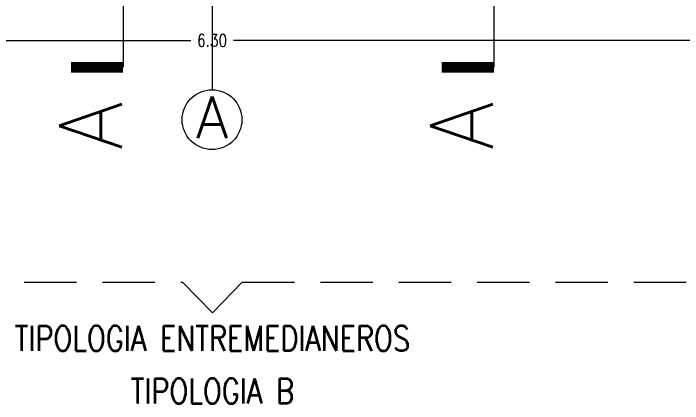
# Model space of a CAD drawing. Header units: inches. Extents: x 10.8 to 60.4, y 12.2 to 79.7.
# Drawn here: x 21.909 to 25.113, y 32.376 to 34.244 of the extents above; entities that cross this region are included whole.
import ezdxf
from ezdxf.enums import TextEntityAlignment as Align

# ---------------------------------------------------------------- set-up
doc = ezdxf.new("R2010")
doc.units = ezdxf.units.IN
doc.header["$MEASUREMENT"] = 0
doc.linetypes.add('HIDDEN', pattern=[0.375, 0.25, -0.125])
doc.layers.get('DEFPOINTS').update_dxf_attribs({"color": 210})
for name, color, linetype, lineweight in [('A-ANNO-DIMS', 3, 'Continuous', 18), ('A-ANNO-SYMB', 3, 'Continuous', 18), ('A-ANNO-TEXT', 3, 'Continuous', 18)]:
    doc.layers.add(name, color=color, linetype=linetype, lineweight=lineweight)
doc.styles.add('E-ROMANS', font='romans.shx', dxfattribs={"width": 0.8})
doc.dimstyles.new('E-0050_ARW_12', dxfattribs={"dimscale": 0.001, "dimtxt": 60, "dimasz": 60, "dimexe": 30, "dimexo": 20, "dimgap": 30, "dimtad": 0, "dimzin": 0, "dimdsep": 46, "dimtxsty": 'E-ROMANS', "dimblk": 'OPEN90', "dimcen": 30, "dimclrd": 256, "dimclre": 256, "dimclrt": 256, "dimadec": 0, "dimazin": 0, "dimtfac": 1, "dimtmove": 1, "dimatfit": 3, "dimldrblk": 'OPEN90', "dimfxl": 1, "dimtfill": 1, "dimtolj": 1, "dimtzin": 0, "dimlwd": -1, "dimarcsym": 0})

# ---------------------------------------------------------------- blocks, each defined once
blk = doc.blocks.new('_Open90')
at = {"color": 0, "linetype": 'ByBlock', "lineweight": -2}
for p, q in [((0, 0), (-1, 0)), ((-0.5, 0.5), (0, 0)), ((0, 0), (-0.5, -0.5))]:
    blk.add_line(p, q, dxfattribs=at)
blk = doc.blocks.new('*D629')
at = {"layer": 'A-ANNO-DIMS', "lineweight": -2, "transparency": 16777216}
for p, q in [((19.7109, 34.1875), (19.7109, 34.0845)), ((26.0099, 34.1875), (26.0099, 34.0845))]:
    blk.add_line(p, q, dxfattribs=at)
at = {"layer": 'A-ANNO-DIMS', "transparency": 16777216}
for p, q in [((19.7709, 34.1145), (22.7584, 34.1145)), ((25.9499, 34.1145), (22.9624, 34.1145))]:
    blk.add_line(p, q, dxfattribs=at)
at = {"layer": 'DEFPOINTS', "color": 0, "transparency": 16777216}
for p in [(19.7109, 34.2075), (26.0099, 34.2075), (26.0099, 34.1145)]:
    blk.add_point(p, dxfattribs=at)
at = {"layer": 'A-ANNO-DIMS', "transparency": 16777216, "xscale": 0.06, "yscale": 0.06, "zscale": 0.06, "rotation": 180}
blk.add_blockref('_Open90', (19.7109, 34.1145), dxfattribs=at)
at = {"layer": 'A-ANNO-DIMS', "transparency": 16777216, "xscale": 0.06, "yscale": 0.06, "zscale": 0.06}
blk.add_blockref('_Open90', (26.0099, 34.1145), dxfattribs=at)
at = {"layer": 'A-ANNO-DIMS', "transparency": 16777216, "insert": (22.8604, 34.1145), "char_height": 0.06, "attachment_point": 5, "style": 'E-ROMANS', "bg_fill": 3, "box_fill_scale": 1.25, "bg_fill_color": 256, "bg_fill_true_color": 13158600, "bg_fill_transparency": 0}
blk.add_mtext('\\A1;6.30', dxfattribs=at)

msp = doc.modelspace()

# ---------------------------------------------------------------- linework, layer by layer
at = {"layer": 'A-ANNO-SYMB', "const_width": 0.05}
for points in [[(22.4344, 33.9855), (22.1844, 33.9855)], [(24.2096, 33.9855), (23.9596, 33.9855)]]:
    msp.add_lwpolyline(points, dxfattribs=at)
at = {"layer": 'A-ANNO-SYMB'}
msp.add_circle((22.8604, 33.7348), 0.143, dxfattribs=at)

# ---------------------------------------------------------------- texts
at = {"layer": 'A-ANNO-TEXT', "char_height": 0.12, "attachment_point": 5, "style": 'E-ROMANS'}
for s, insert in [('\\pi-0.36,l0.36,t0.36;TIPOLOGIA ENTREMEDIANEROS', (22.862, 32.6879)), ('\\pi-0.36,l0.36,t0.36;TIPOLOGIA B', (22.862, 32.4358))]:
    msp.add_mtext(s, dxfattribs=dict(at, insert=insert))
at = {"layer": 'A-ANNO-TEXT', "style": 'E-ROMANS'}
msp.add_attdef('A', text='0.00', height=0.2, dxfattribs=at).set_placement((22.8604, 33.7459), align=Align.MIDDLE_CENTER)
for p in [(22.2788, 33.5904), (24.054, 33.5904)]:
    msp.add_attdef('A', text='CORTE', height=0.2998, rotation=90, dxfattribs=at).set_placement(p, align=Align.MIDDLE_LEFT)

# ---------------------------------------------------------------- dimensions: what is measured, and where the dimension line sits
at = {"layer": 'A-ANNO-DIMS'}
dim = msp.add_linear_dim(base=(26.0099, 34.1145), p1=(19.7109, 34.2075), p2=(26.0099, 34.2075), dimstyle='E-0050_ARW_12', dxfattribs=at)
dim.commit()
dim.dimension.update_dxf_attribs({"geometry": '*D629', "text_midpoint": (22.8604, 34.1145)})

# ---------------------------------------------------------------- next in the draw order: linework, layer by layer
at = {"layer": 'A-ANNO-SYMB'}
for p, q in [((22.8604, 44.2823), (22.8604, 33.8778)), ((22.4344, 35.6738), (22.4344, 33.9855)), ((24.2096, 35.6738), (24.2096, 33.9855))]:
    msp.add_line(p, q, dxfattribs=at)
at = {"layer": 'A-ANNO-TEXT', "linetype": 'HIDDEN'}
msp.add_lwpolyline([(19.7109, 34.2075), (19.7109, 32.9578), (22.7189, 32.9578), (22.862, 32.8096), (23.005, 32.9578), (26.0099, 32.9578), (26.0099, 34.2075)], dxfattribs=at)

doc.saveas('drawing.dxf')
